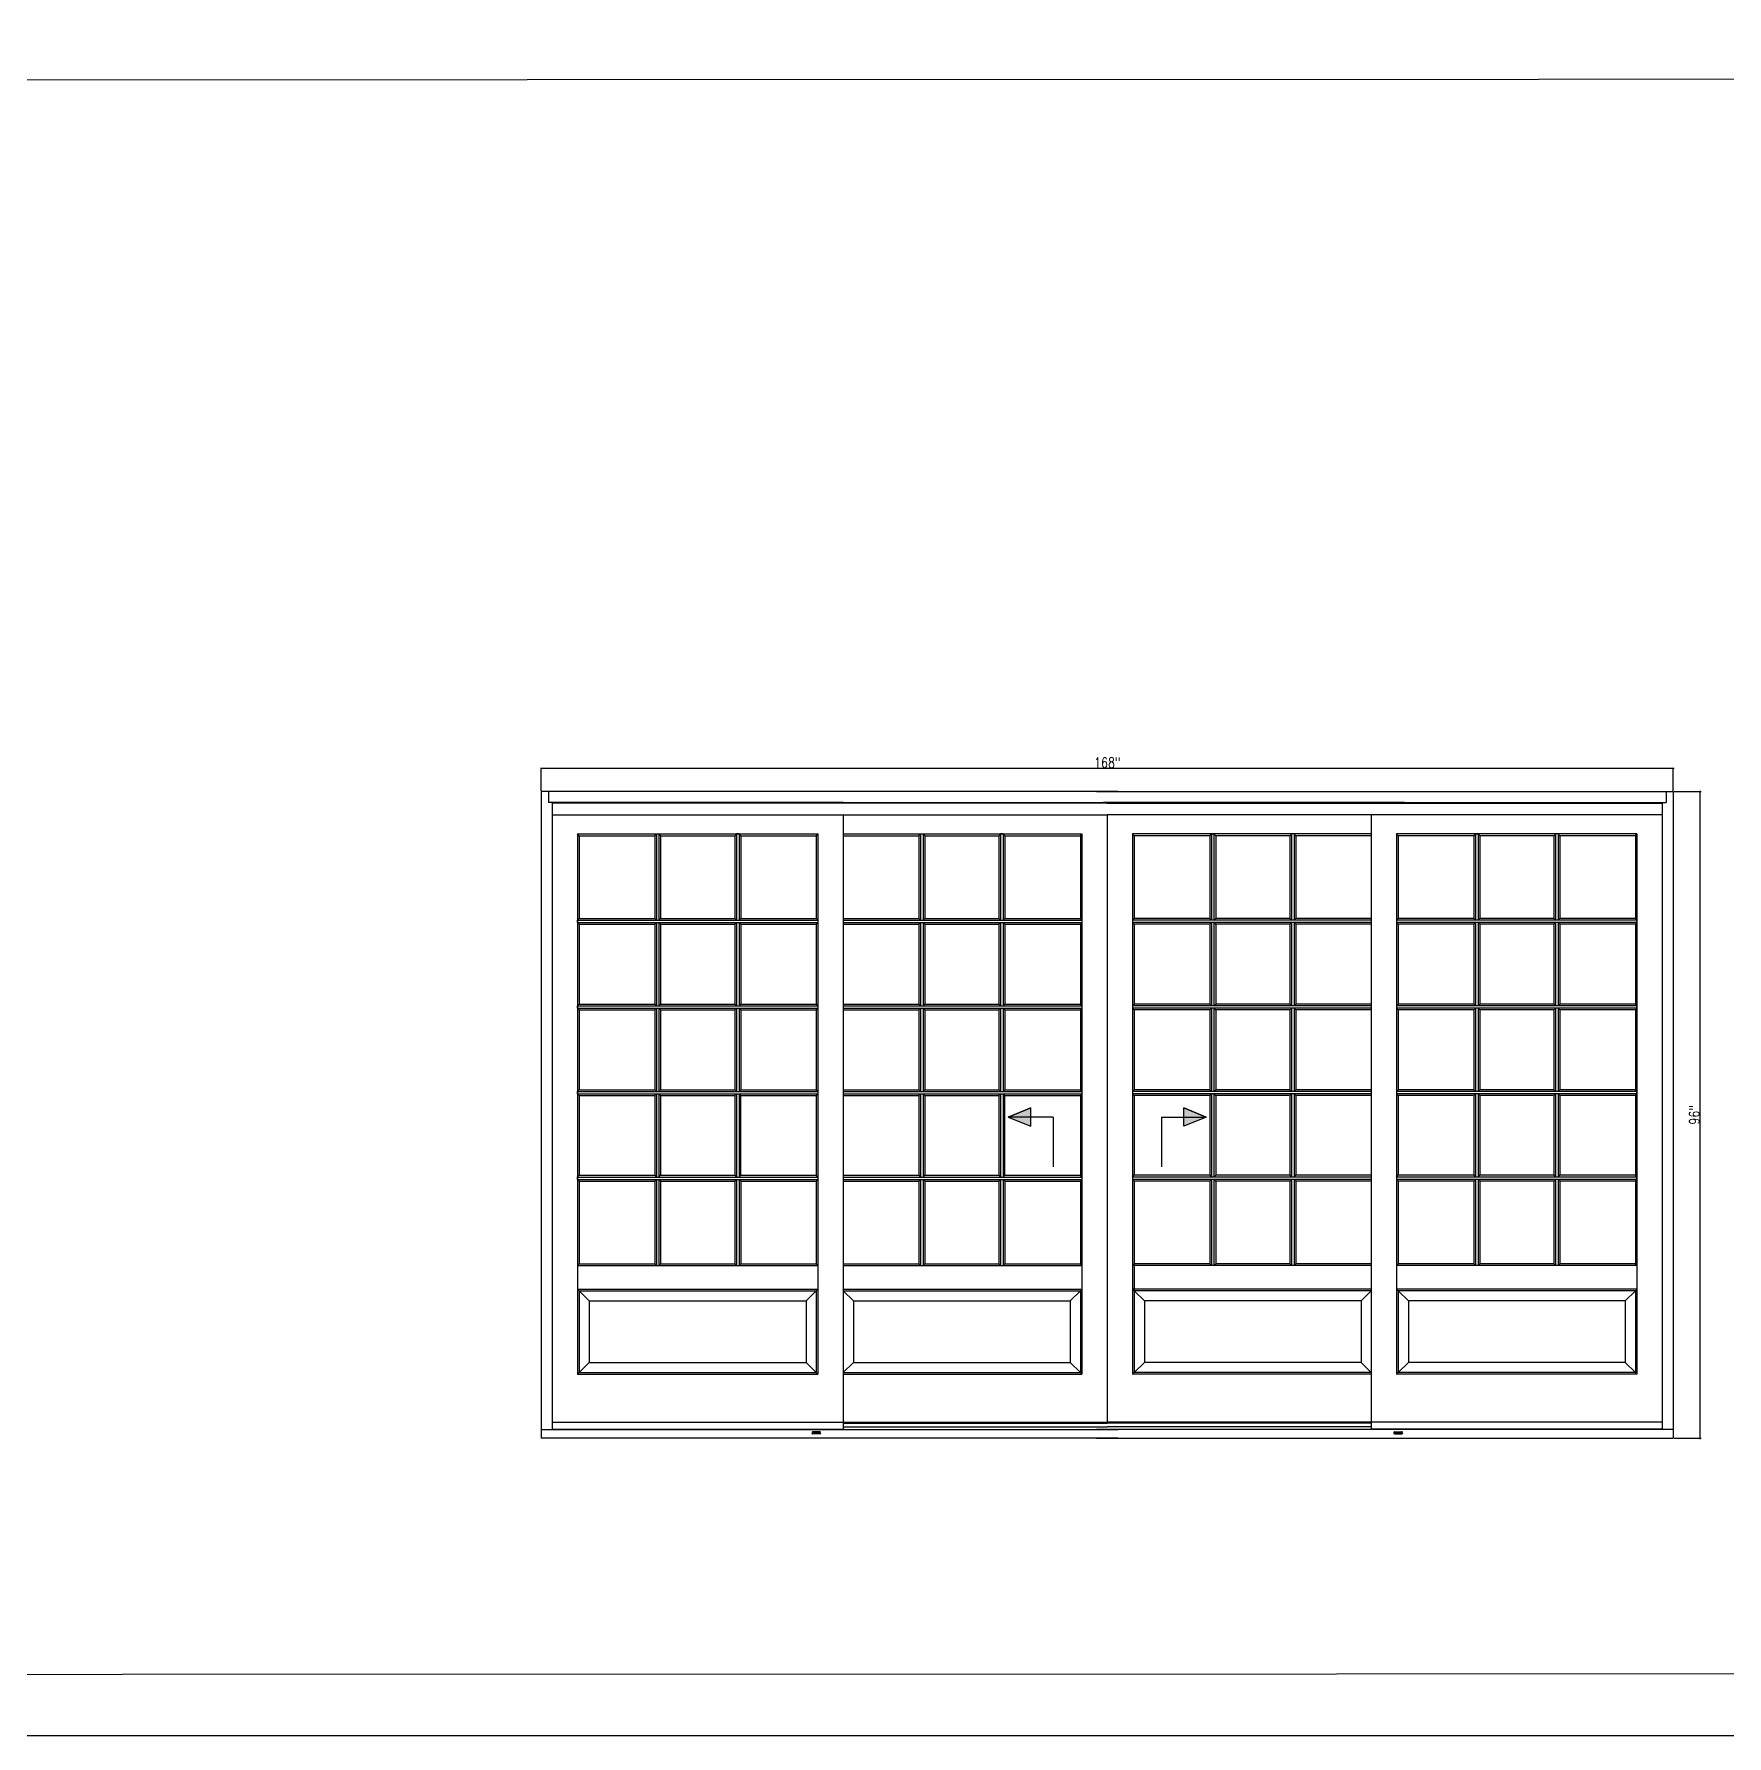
# Model space of a CAD drawing. Header units: inches. Extents: x 1985 to 11287, y 379 to 3234.
# Drawn here: x 8404.1 to 8655.4, y 1214.7 to 1467.3 of the extents above; entities that cross this region are included whole.
import ezdxf

# ---------------------------------------------------------------- set-up
doc = ezdxf.new("R2010")
doc.units = ezdxf.units.IN
doc.header["$MEASUREMENT"] = 0
doc.layers.get('0').update_dxf_attribs({"linetype": 'CONTINUOUS'})
doc.layers.get('Defpoints').update_dxf_attribs({"linetype": 'CONTINUOUS'})
for name, color, linetype in [('COTE1-1 99', 7, 'CONTINUOUS'), ('elevation 99', 7, 'CONTINUOUS'), ('opening side 99', 1, 'CONTINUOUS'), ('separation 99', 3, 'CONTINUOUS')]:
    doc.layers.add(name, color=color, linetype=linetype)
doc.styles.get("Standard").update_dxf_attribs({"font": 'txt.shx', "width": 0.8})
doc.dimstyles.new('Elevation', dxfattribs={"dimscale": 2, "dimtxt": 0.75, "dimasz": 0.0625, "dimexe": 0.0625, "dimexo": 0.0625, "dimgap": 0.0625, "dimtad": 1, "dimdec": 5, "dimzin": 0, "dimdsep": 46, "dimlunit": 5, "dimtxsty": 'Standard', "dimblk1": 'OBLIQUE', "dimblk2": 'OBLIQUE', "dimsah": 1, "dimcen": 2, "dimdle": 0.0625, "dimclrd": 1, "dimclre": 1, "dimadec": 1, "dimazin": 0, "dimtfac": 0.375, "dimtdec": 5, "dimtmove": 0, "dimatfit": 3, "dimldrblk": 'OBLIQUE', "dimfxl": 1, "dimfrac": 2, "dimtolj": 1, "dimtzin": 0, "dimarcsym": 0})

# ---------------------------------------------------------------- blocks, each defined once
blk = doc.blocks.new('_OBLIQUE')
at = {"color": 0, "linetype": 'ByBlock'}
blk.add_line((-0.5, -0.5), (0.5, 0.5), dxfattribs=at)
blk = doc.blocks.new('*D153')
at = {"layer": 'COTE1-1 99', "color": 1, "lineweight": -2, "transparency": 16777216}
for p, q in [((8647.51, 1358.26), (8479.26, 1358.26)), ((8479.39, 1354.98), (8479.39, 1358.39)), ((8647.39, 1354.98), (8647.39, 1358.39))]:
    blk.add_line(p, q, dxfattribs=at)
at = {"layer": 'Defpoints', "color": 0, "transparency": 16777216}
for p in [(8479.39, 1358.26), (8479.39, 1354.86), (8647.39, 1354.86)]:
    blk.add_point(p, dxfattribs=at)
at = {"layer": 'COTE1-1 99', "color": 1, "lineweight": -2, "transparency": 16777216, "xscale": 0.125, "yscale": 0.125, "zscale": 0.125, "rotation": 180}
blk.add_blockref('_OBLIQUE', (8479.39, 1358.26), dxfattribs=at)
at = {"layer": 'COTE1-1 99', "color": 1, "lineweight": -2, "transparency": 16777216, "xscale": 0.125, "yscale": 0.125, "zscale": 0.125}
blk.add_blockref('_OBLIQUE', (8647.39, 1358.26), dxfattribs=at)
at = {"layer": 'COTE1-1 99', "color": 0, "transparency": 16777216, "insert": (8563.39, 1359.14), "char_height": 1.5, "attachment_point": 5}
blk.add_mtext('\\A1;168"', dxfattribs=at)
blk = doc.blocks.new('*D154')
at = {"layer": 'COTE1-1 99', "color": 1, "lineweight": -2, "transparency": 16777216}
for p, q in [((8647.51, 1354.86), (8651.52, 1354.86)), ((8651.39, 1258.73), (8651.39, 1354.98)), ((8647.51, 1258.86), (8651.52, 1258.86))]:
    blk.add_line(p, q, dxfattribs=at)
at = {"layer": 'Defpoints', "color": 0, "transparency": 16777216}
for p in [(8647.39, 1354.86), (8651.39, 1354.86), (8647.39, 1258.86)]:
    blk.add_point(p, dxfattribs=at)
at = {"layer": 'COTE1-1 99', "color": 1, "lineweight": -2, "transparency": 16777216, "xscale": 0.125, "yscale": 0.125, "zscale": 0.125}
for p, rotation in [((8651.39, 1354.86), 90), ((8651.39, 1258.86), 270)]:
    blk.add_blockref('_OBLIQUE', p, dxfattribs=dict(at, rotation=rotation))
at = {"layer": 'COTE1-1 99', "color": 0, "transparency": 16777216, "insert": (8650.52, 1306.86), "char_height": 1.5, "attachment_point": 5, "rotation": 90}
blk.add_mtext('\\A1;96"', dxfattribs=at)

msp = doc.modelspace()

# ---------------------------------------------------------------- hatches: boundary and pattern name
at = {"layer": 'opening side 99'}
h = msp.add_hatch(color=256, dxfattribs=at)
h.paths.add_polyline_path([(8552.021444, 1305.158522), (8552.021444, 1306.534869), (8548.698648, 1306.534869)])
h.paths.add_polyline_path([(8548.698648, 1306.534869), (8552.021444, 1306.534869), (8552.021444, 1307.911216)])
h = msp.add_hatch(color=256, dxfattribs=at)
h.paths.add_polyline_path([(8578.078037, 1306.534869), (8574.755241, 1306.534869), (8574.755241, 1305.158522)])
h.paths.add_polyline_path([(8574.755241, 1307.911216), (8574.755241, 1306.534869), (8578.078037, 1306.534869)])
h = msp.add_hatch(color=256, dxfattribs=at)
h.paths.add_polyline_path([(8574.755243, 1305.158522), (8574.755243, 1306.534869), (8578.078039, 1306.534869)])
h.paths.add_polyline_path([(8578.078039, 1306.534869), (8574.755243, 1306.534869), (8574.755243, 1307.911216)])

# ---------------------------------------------------------------- linework, layer by layer
at = {"layer": 'elevation 99'}
for p, q in [((8565.013342, 1354.855682), (8479.388347, 1354.855693)), ((8479.388347, 1354.855693), (8479.388347, 1258.855693)), ((8480.450847, 1354.855693), (8480.450847, 1353.230693)), ((8561.763342, 1354.855682), (8647.388337, 1354.855693)), ((8646.325837, 1354.855693), (8646.325837, 1353.230693)), ((8647.388337, 1354.855693), (8647.388337, 1258.855693)), ((8524.200847, 1353.230693), (8480.450847, 1353.230693)), ((8481.013347, 1353.230693), (8481.013347, 1260.156938)), ((8563.388342, 1353.105693), (8481.013347, 1353.105693)), ((8519.263362, 1353.230682), (8563.950842, 1353.230682)), ((8607.513322, 1353.230682), (8562.825842, 1353.230682)), ((8563.388342, 1353.105693), (8645.763337, 1353.105693)), ((8602.575837, 1353.230693), (8646.325837, 1353.230693)), ((8645.763337, 1353.230693), (8645.763337, 1260.156938)), ((8481.013347, 1351.384693), (8563.388342, 1351.384693)), ((8524.200847, 1351.384693), (8524.200847, 1260.206934)), ((8645.763337, 1351.384693), (8563.388342, 1351.384693)), ((8563.388342, 1351.384693), (8563.388342, 1261.235693)), ((8602.575837, 1351.384693), (8602.575837, 1260.206934)), ((8484.772281, 1348.561015), (8484.772222, 1268.369582)), ((8484.772281, 1348.561015), (8520.441914, 1348.561015)), ((8485.013352, 1348.293144), (8484.772281, 1348.561015)), ((8485.013352, 1348.293144), (8485.013343, 1336.019146)), ((8485.013352, 1348.293144), (8496.22466, 1348.293141)), ((8496.224659, 1348.293139), (8496.474659, 1348.561015)), ((8496.224659, 1348.293139), (8496.224659, 1336.019146)), ((8496.474659, 1348.561015), (8496.474659, 1335.769146)), ((8496.474659, 1348.561015), (8496.849659, 1348.561015)), ((8496.849659, 1348.561015), (8496.849659, 1335.769146)), ((8496.849659, 1348.561015), (8497.099659, 1348.293139)), ((8497.099657, 1348.29314), (8508.114536, 1348.293137)), ((8497.099659, 1348.293139), (8497.099659, 1336.019146)), ((8508.364536, 1348.561015), (8508.114536, 1348.293139)), ((8508.114536, 1348.293139), (8508.114536, 1336.019146)), ((8508.364536, 1348.561015), (8508.364536, 1335.769146)), ((8508.739536, 1348.561015), (8508.364536, 1348.561015)), ((8508.739536, 1348.561015), (8508.739536, 1335.769146)), ((8508.989536, 1348.293139), (8508.739536, 1348.561015)), ((8508.989536, 1348.293139), (8508.989536, 1336.019146)), ((8508.989536, 1348.293137), (8520.200842, 1348.293134)), ((8520.200842, 1348.293144), (8520.200833, 1336.019146)), ((8520.200842, 1348.293144), (8520.441914, 1348.561015)), ((8520.441914, 1348.561015), (8520.441855, 1268.369582)), ((8524.200847, 1348.293115), (8524.2008, 1284.735624)), ((8524.200847, 1348.561005), (8559.629409, 1348.561005)), ((8524.200847, 1348.560987), (8559.629409, 1348.560987)), ((8524.200847, 1348.293134), (8535.412176, 1348.293134)), ((8524.200847, 1348.293115), (8535.412155, 1348.293112)), ((8535.412154, 1348.29311), (8535.662154, 1348.560987)), ((8535.412154, 1348.29311), (8535.412154, 1336.019117)), ((8535.662154, 1348.560987), (8535.662154, 1335.769117)), ((8535.662154, 1348.560987), (8536.037154, 1348.560987)), ((8536.037154, 1348.560987), (8536.037154, 1335.769117)), ((8536.037154, 1348.560987), (8536.287154, 1348.29311)), ((8536.287131, 1348.293134), (8547.302053, 1348.293134)), ((8536.287152, 1348.293112), (8547.302031, 1348.293108)), ((8536.287154, 1348.29311), (8536.287154, 1336.019117)), ((8547.552031, 1348.560987), (8547.302031, 1348.29311)), ((8547.302031, 1348.29311), (8547.302031, 1336.019117)), ((8547.552031, 1348.560987), (8547.552031, 1335.769117)), ((8547.927031, 1348.560987), (8547.552031, 1348.560987)), ((8547.927031, 1348.560987), (8547.927031, 1335.769117)), ((8548.177031, 1348.29311), (8547.927031, 1348.560987)), ((8548.177009, 1348.293134), (8559.388338, 1348.293134)), ((8548.177031, 1348.29311), (8548.177031, 1336.019117)), ((8548.177031, 1348.293108), (8559.388338, 1348.293105)), ((8559.388338, 1348.293134), (8559.388328, 1336.019117)), ((8559.388338, 1348.293115), (8559.388328, 1336.019117)), ((8559.388338, 1348.293134), (8559.629409, 1348.561005)), ((8559.388338, 1348.293115), (8559.629409, 1348.560987)), ((8559.629409, 1348.561005), (8559.62935, 1268.369571)), ((8559.629409, 1348.560987), (8559.62935, 1268.369553)), ((8567.147276, 1348.561005), (8567.147335, 1268.369571)), ((8602.575837, 1348.561005), (8567.147276, 1348.561005)), ((8567.388347, 1348.293134), (8567.147276, 1348.561005)), ((8567.147278, 1348.561005), (8567.147337, 1268.369571)), ((8602.575839, 1348.561005), (8567.147278, 1348.561005)), ((8567.388349, 1348.293134), (8567.147278, 1348.561005)), ((8567.147278, 1348.560987), (8567.147337, 1268.369553)), ((8602.575839, 1348.560987), (8567.147278, 1348.560987)), ((8567.388349, 1348.293115), (8567.147278, 1348.560987)), ((8567.388347, 1348.293134), (8567.388356, 1336.019115)), ((8578.599678, 1348.293134), (8567.388347, 1348.293134)), ((8567.388349, 1348.293134), (8567.388358, 1336.019117)), ((8578.599678, 1348.293134), (8567.388349, 1348.293134)), ((8567.388349, 1348.293115), (8567.388358, 1336.019117)), ((8578.599656, 1348.293108), (8567.388349, 1348.293105)), ((8578.599656, 1348.29311), (8578.849656, 1348.560987)), ((8578.599656, 1348.29311), (8578.599656, 1336.019117)), ((8578.849656, 1348.560987), (8578.849656, 1335.769117)), ((8578.849656, 1348.560987), (8579.224656, 1348.560987)), ((8579.224656, 1348.560987), (8579.224656, 1335.769117)), ((8579.224656, 1348.560987), (8579.474656, 1348.29311)), ((8590.489555, 1348.293134), (8579.474633, 1348.293134)), ((8590.489555, 1348.293134), (8579.474633, 1348.293134)), ((8590.489535, 1348.293112), (8579.474656, 1348.293108)), ((8579.474656, 1348.29311), (8579.474656, 1336.019117)), ((8590.739533, 1348.560987), (8590.489533, 1348.29311)), ((8590.489533, 1348.29311), (8590.489533, 1336.019117)), ((8590.739533, 1348.560987), (8590.739533, 1335.769117)), ((8591.114533, 1348.560987), (8590.739533, 1348.560987)), ((8591.114533, 1348.560987), (8591.114533, 1335.769117)), ((8591.364533, 1348.29311), (8591.114533, 1348.560987)), ((8602.575837, 1348.293134), (8591.364511, 1348.293134)), ((8602.575839, 1348.293134), (8591.364511, 1348.293134)), ((8602.575839, 1348.293115), (8591.364532, 1348.293112)), ((8591.364533, 1348.29311), (8591.364533, 1336.019117)), ((8602.575837, 1348.293134), (8602.575896, 1268.610643)), ((8602.575839, 1348.293115), (8602.575886, 1284.735624)), ((8606.334771, 1348.561015), (8606.33483, 1268.369582)), ((8642.004404, 1348.561015), (8606.334771, 1348.561015)), ((8606.575842, 1348.293144), (8606.334771, 1348.561015)), ((8606.334771, 1348.561015), (8606.33483, 1268.369582)), ((8642.004404, 1348.561015), (8606.334771, 1348.561015)), ((8606.575842, 1348.293144), (8606.334771, 1348.561015)), ((8606.575842, 1348.293144), (8606.575851, 1336.019146)), ((8606.575842, 1348.293144), (8606.575851, 1336.019146)), ((8617.787149, 1348.293137), (8606.575842, 1348.293134)), ((8617.787149, 1348.293137), (8606.575842, 1348.293134)), ((8617.787149, 1348.293139), (8618.037149, 1348.561015)), ((8617.787149, 1348.293139), (8617.787149, 1336.019117)), ((8618.037149, 1348.561015), (8618.037149, 1335.769117)), ((8618.037149, 1348.561015), (8618.412149, 1348.561015)), ((8618.412149, 1348.561015), (8618.412149, 1335.769117)), ((8618.412149, 1348.561015), (8618.662149, 1348.293139)), ((8629.677028, 1348.29314), (8618.662149, 1348.293137)), ((8629.677028, 1348.29314), (8618.662149, 1348.293137)), ((8618.662149, 1348.293139), (8618.662149, 1336.019117)), ((8629.927026, 1348.561015), (8629.677026, 1348.293139)), ((8629.677026, 1348.293139), (8629.677026, 1336.019117)), ((8629.927026, 1348.561015), (8629.927026, 1335.769117)), ((8630.302026, 1348.561015), (8629.927026, 1348.561015)), ((8630.302026, 1348.561015), (8630.302026, 1335.769117)), ((8630.552026, 1348.293139), (8630.302026, 1348.561015)), ((8641.763332, 1348.293144), (8630.552025, 1348.293141)), ((8641.763332, 1348.293144), (8630.552025, 1348.293141)), ((8630.552026, 1348.293139), (8630.552026, 1336.019117)), ((8641.763332, 1348.293144), (8642.004404, 1348.561015)), ((8641.763332, 1348.293144), (8642.004404, 1348.561015)), ((8641.763332, 1348.293144), (8641.763342, 1336.019146)), ((8641.763332, 1348.293144), (8641.763342, 1336.019146)), ((8642.004404, 1348.561015), (8642.004463, 1268.369582)), ((8642.004404, 1348.561015), (8642.004463, 1268.369582)), ((8484.772271, 1335.769146), (8485.013343, 1336.019146)), ((8484.772271, 1335.769146), (8520.441904, 1335.769146)), ((8484.772271, 1335.394146), (8484.772271, 1335.769146)), ((8484.772271, 1335.394146), (8520.441904, 1335.394146)), ((8485.013343, 1335.144146), (8484.772271, 1335.394146)), ((8485.013343, 1335.144146), (8485.013334, 1323.307648)), ((8485.013343, 1336.019146), (8496.224659, 1336.019146)), ((8485.013343, 1335.144146), (8496.224659, 1335.144146)), ((8496.224659, 1336.019146), (8496.474659, 1335.769146)), ((8496.474659, 1335.394146), (8496.224659, 1335.144146)), ((8496.224659, 1335.144146), (8496.224659, 1323.307648)), ((8496.474659, 1335.394146), (8496.474659, 1323.057648)), ((8496.849659, 1335.769146), (8497.099659, 1336.019146)), ((8496.849659, 1335.394146), (8497.099659, 1335.144146)), ((8496.849659, 1335.394146), (8496.849659, 1323.057648)), ((8497.099659, 1336.019146), (8508.114536, 1336.019146)), ((8497.099659, 1335.144146), (8497.099659, 1323.307648)), ((8497.099659, 1335.144146), (8508.114536, 1335.144146)), ((8508.114536, 1336.019146), (8508.364536, 1335.769146)), ((8508.364536, 1335.394146), (8508.114536, 1335.144146)), ((8508.114536, 1335.144146), (8508.114536, 1323.307648)), ((8508.364536, 1335.394146), (8508.364536, 1323.057648)), ((8508.739536, 1335.769146), (8508.989536, 1336.019146)), ((8508.739536, 1335.394146), (8508.989536, 1335.144146)), ((8508.739536, 1335.394146), (8508.739536, 1323.057648)), ((8508.989536, 1336.019146), (8520.200833, 1336.019146)), ((8508.989536, 1335.144146), (8508.989536, 1323.307648)), ((8508.989536, 1335.144146), (8520.200833, 1335.144146)), ((8520.200833, 1335.144146), (8520.200824, 1323.307648)), ((8520.441904, 1335.769146), (8520.200833, 1336.019146)), ((8520.441904, 1335.394146), (8520.200833, 1335.144146)), ((8524.200838, 1335.769117), (8559.6294, 1335.769117)), ((8524.200838, 1335.394117), (8559.629399, 1335.394117)), ((8524.227643, 1336.019117), (8535.412154, 1336.019117)), ((8524.227643, 1335.144117), (8535.412154, 1335.144117)), ((8535.412154, 1336.019117), (8535.662154, 1335.769117)), ((8535.662154, 1335.394117), (8535.412154, 1335.144117)), ((8535.412154, 1335.144117), (8535.412154, 1323.307619)), ((8535.662154, 1335.394117), (8535.662154, 1323.057619)), ((8536.037154, 1335.769117), (8536.287154, 1336.019117)), ((8536.037154, 1335.394117), (8536.287154, 1335.144117)), ((8536.037154, 1335.394117), (8536.037154, 1323.057619)), ((8536.287154, 1336.019117), (8547.302031, 1336.019117)), ((8536.287154, 1335.144117), (8536.287154, 1323.307619)), ((8536.287154, 1335.144117), (8547.302031, 1335.144117)), ((8547.302031, 1336.019117), (8547.552031, 1335.769117)), ((8547.552031, 1335.394117), (8547.302031, 1335.144117)), ((8547.302031, 1335.144117), (8547.302031, 1323.307619)), ((8547.552031, 1335.394117), (8547.552031, 1323.057619)), ((8547.927031, 1335.769117), (8548.177031, 1336.019117)), ((8547.927031, 1335.394117), (8548.177031, 1335.144117)), ((8547.927031, 1335.394117), (8547.927031, 1323.057619)), ((8548.177031, 1336.019117), (8559.388328, 1336.019117)), ((8548.177031, 1335.144117), (8548.177031, 1323.307619)), ((8548.177031, 1335.144117), (8559.388328, 1335.144117)), ((8559.388328, 1335.144117), (8559.388319, 1323.307619)), ((8559.388328, 1335.144117), (8559.388319, 1323.307619)), ((8559.6294, 1335.769117), (8559.388328, 1336.019117)), ((8559.629399, 1335.394117), (8559.388328, 1335.144117)), ((8567.147287, 1335.769117), (8567.388358, 1336.019117)), ((8602.575849, 1335.769117), (8567.147287, 1335.769117)), ((8602.575849, 1335.394117), (8567.147288, 1335.394117)), ((8567.147288, 1335.394117), (8567.388359, 1335.144117)), ((8567.388357, 1335.144119), (8567.388366, 1323.307617)), ((8578.599656, 1336.019117), (8567.388358, 1336.019117)), ((8567.388359, 1335.144117), (8567.388368, 1323.307619)), ((8567.388359, 1335.144117), (8567.388368, 1323.307619)), ((8578.599656, 1335.144117), (8567.388359, 1335.144117)), ((8578.599656, 1336.019117), (8578.849656, 1335.769117)), ((8578.849656, 1335.394117), (8578.599656, 1335.144117)), ((8578.599656, 1335.144117), (8578.599656, 1323.307619)), ((8578.849656, 1335.394117), (8578.849656, 1323.057619)), ((8579.224656, 1335.769117), (8579.474656, 1336.019117)), ((8579.224656, 1335.394117), (8579.474656, 1335.144117)), ((8579.224656, 1335.394117), (8579.224656, 1323.057619)), ((8590.489533, 1336.019117), (8579.474656, 1336.019117)), ((8579.474656, 1335.144117), (8579.474656, 1323.307619)), ((8590.489533, 1335.144117), (8579.474656, 1335.144117)), ((8590.489533, 1336.019117), (8590.739533, 1335.769117)), ((8590.739533, 1335.394117), (8590.489533, 1335.144117)), ((8590.489533, 1335.144117), (8590.489533, 1323.307619)), ((8590.739533, 1335.394117), (8590.739533, 1323.057619)), ((8591.114533, 1335.769117), (8591.364533, 1336.019117)), ((8591.114533, 1335.394117), (8591.364533, 1335.144117)), ((8591.114533, 1335.394117), (8591.114533, 1323.057619)), ((8602.549044, 1336.019117), (8591.364533, 1336.019117)), ((8602.549044, 1335.144117), (8591.364533, 1335.144117)), ((8591.364533, 1335.144117), (8591.364533, 1323.307619)), ((8606.33478, 1335.769146), (8606.575851, 1336.019146)), ((8642.004413, 1335.769146), (8606.33478, 1335.769146)), ((8642.004413, 1335.394146), (8606.334781, 1335.394146)), ((8606.334781, 1335.394146), (8606.575852, 1335.144146)), ((8617.787149, 1336.019146), (8606.575851, 1336.019146)), ((8606.575852, 1335.144146), (8606.575861, 1323.307648)), ((8606.575852, 1335.144146), (8606.575861, 1323.307648)), ((8617.787177, 1335.144146), (8606.575852, 1335.144146)), ((8617.787149, 1336.019117), (8618.037149, 1335.769117)), ((8618.037149, 1335.394117), (8617.787149, 1335.144117)), ((8617.787149, 1335.144117), (8617.787149, 1323.307619)), ((8618.037149, 1335.394146), (8618.037149, 1323.057619)), ((8618.412149, 1335.769117), (8618.662149, 1336.019117)), ((8618.412149, 1335.394146), (8618.412149, 1323.057619)), ((8618.412149, 1335.394117), (8618.662149, 1335.144117)), ((8629.677055, 1335.144146), (8618.66212, 1335.144146)), ((8629.677026, 1336.019146), (8618.662149, 1336.019146)), ((8618.662149, 1335.144146), (8618.662149, 1323.307619)), ((8629.677026, 1336.019117), (8629.927026, 1335.769117)), ((8629.927026, 1335.394117), (8629.677026, 1335.144117)), ((8629.677026, 1335.144117), (8629.677026, 1323.307619)), ((8629.927026, 1335.394146), (8629.927026, 1323.057619)), ((8630.302026, 1335.769117), (8630.552026, 1336.019117)), ((8630.302026, 1335.394146), (8630.302026, 1323.057619)), ((8630.302026, 1335.394117), (8630.552026, 1335.144117)), ((8641.763342, 1335.144146), (8630.551997, 1335.144146)), ((8641.763342, 1336.019146), (8630.552026, 1336.019146)), ((8630.552026, 1335.144146), (8630.552026, 1323.307619)), ((8642.004413, 1335.769146), (8641.763342, 1336.019146)), ((8641.763342, 1335.144146), (8642.004413, 1335.394146)), ((8641.763342, 1335.144146), (8641.763351, 1323.307648)), ((8641.763342, 1335.144146), (8641.763351, 1323.307648)), ((8642.004413, 1335.394146), (8642.004413, 1335.769146)), ((8484.772262, 1323.057648), (8485.013333, 1323.307648)), ((8484.772262, 1323.057648), (8520.441895, 1323.057648)), ((8484.772262, 1322.682648), (8484.772262, 1323.057648)), ((8484.772262, 1322.682648), (8520.441895, 1322.682648)), ((8485.013333, 1322.432648), (8484.772262, 1322.682648)), ((8485.013333, 1322.432648), (8485.013324, 1310.59613)), ((8485.013333, 1323.307648), (8496.224659, 1323.307648)), ((8485.013333, 1322.432648), (8496.224659, 1322.432648)), ((8496.224659, 1323.307648), (8496.474659, 1323.057648)), ((8496.474659, 1322.682648), (8496.224659, 1322.432648)), ((8496.224659, 1322.432648), (8496.224659, 1310.596149)), ((8496.474659, 1322.682648), (8496.474659, 1310.346149)), ((8496.849659, 1323.057648), (8497.099659, 1323.307648)), ((8496.849659, 1322.682648), (8497.099659, 1322.432648)), ((8496.849659, 1322.682648), (8496.849659, 1310.346149)), ((8497.099659, 1323.307648), (8508.114536, 1323.307648)), ((8497.099659, 1322.432648), (8497.099659, 1310.596178)), ((8497.099659, 1322.432648), (8508.114536, 1322.432648)), ((8508.114536, 1323.307648), (8508.364536, 1323.057648)), ((8508.364536, 1322.682648), (8508.114536, 1322.432648)), ((8508.114536, 1322.432648), (8508.114536, 1310.596149)), ((8508.364536, 1322.682648), (8508.364536, 1310.346149)), ((8508.739536, 1323.057648), (8508.989536, 1323.307648)), ((8508.739536, 1322.682648), (8508.989536, 1322.432648)), ((8508.739536, 1322.682648), (8508.739536, 1310.346149)), ((8508.989536, 1323.307648), (8520.200824, 1323.307648)), ((8508.989536, 1322.432648), (8508.989536, 1310.596178)), ((8508.989536, 1322.432648), (8520.200823, 1322.432648)), ((8520.200823, 1322.432648), (8520.200815, 1310.596149)), ((8520.441895, 1322.682648), (8520.200823, 1322.432648)), ((8520.441895, 1323.057648), (8520.200824, 1323.307648)), ((8524.200828, 1322.682619), (8559.62939, 1322.682619)), ((8524.200829, 1323.057619), (8559.62939, 1323.057619)), ((8524.227634, 1323.307619), (8535.412154, 1323.307619)), ((8524.227634, 1322.432619), (8535.412154, 1322.432619)), ((8535.412154, 1323.307619), (8535.662154, 1323.057619)), ((8535.662154, 1322.682619), (8535.412154, 1322.432619)), ((8535.412154, 1322.432619), (8535.412154, 1310.596121)), ((8535.662154, 1322.682619), (8535.662154, 1310.346121)), ((8536.037154, 1323.057619), (8536.287154, 1323.307619)), ((8536.037154, 1322.682619), (8536.287154, 1322.432619)), ((8536.037154, 1322.682619), (8536.037154, 1310.346121)), ((8536.287154, 1323.307619), (8547.302031, 1323.307619)), ((8536.287154, 1322.432619), (8536.287154, 1310.596149)), ((8536.287154, 1322.432619), (8547.302031, 1322.432619)), ((8547.302031, 1323.307619), (8547.552031, 1323.057619)), ((8547.552031, 1322.682619), (8547.302031, 1322.432619)), ((8547.302031, 1322.432619), (8547.302031, 1310.596121)), ((8547.552031, 1322.682619), (8547.552031, 1310.346121)), ((8547.927031, 1323.057619), (8548.177031, 1323.307619)), ((8547.927031, 1322.682619), (8548.177031, 1322.432619)), ((8547.927031, 1322.682619), (8547.927031, 1310.346121)), ((8548.177031, 1323.307619), (8559.388319, 1323.307619)), ((8548.177031, 1322.432619), (8548.177031, 1310.596149)), ((8548.177031, 1322.432619), (8559.388318, 1322.432619)), ((8559.388318, 1322.432619), (8559.38831, 1310.596121)), ((8559.388318, 1322.432619), (8559.38831, 1310.596121)), ((8559.62939, 1322.682619), (8559.388318, 1322.432619)), ((8559.62939, 1323.057619), (8559.388319, 1323.307619)), ((8567.147297, 1323.057619), (8567.388368, 1323.307619)), ((8602.575858, 1323.057619), (8567.147297, 1323.057619)), ((8602.575858, 1322.682619), (8567.147297, 1322.682619)), ((8567.147297, 1322.682619), (8567.388368, 1322.432619)), ((8567.388366, 1322.432621), (8567.388375, 1310.596121)), ((8578.599656, 1323.307619), (8567.388368, 1323.307619)), ((8567.388368, 1322.432619), (8567.388377, 1310.596121)), ((8567.388368, 1322.432619), (8567.388377, 1310.596121)), ((8578.599656, 1322.432619), (8567.388368, 1322.432619)), ((8578.599656, 1323.307619), (8578.849656, 1323.057619)), ((8578.849656, 1322.682619), (8578.599656, 1322.432619)), ((8578.599656, 1322.432619), (8578.599656, 1310.596149)), ((8578.849656, 1322.682619), (8578.849656, 1310.346121)), ((8579.224656, 1323.057619), (8579.474656, 1323.307619)), ((8579.224656, 1322.682619), (8579.474656, 1322.432619)), ((8579.224656, 1322.682619), (8579.224656, 1310.346121)), ((8590.489533, 1323.307619), (8579.474656, 1323.307619)), ((8579.474656, 1322.432619), (8579.474656, 1310.596121)), ((8590.489533, 1322.432619), (8579.474656, 1322.432619)), ((8590.489533, 1323.307619), (8590.739533, 1323.057619)), ((8590.739533, 1322.682619), (8590.489533, 1322.432619)), ((8590.489533, 1322.432619), (8590.489533, 1310.596149)), ((8590.739533, 1322.682619), (8590.739533, 1310.346121)), ((8591.114533, 1323.057619), (8591.364533, 1323.307619)), ((8591.114533, 1322.682619), (8591.364533, 1322.432619)), ((8591.114533, 1322.682619), (8591.114533, 1310.346121)), ((8602.549053, 1323.307619), (8591.364533, 1323.307619)), ((8602.549053, 1322.432619), (8591.364533, 1322.432619)), ((8591.364533, 1322.432619), (8591.364533, 1310.596121)), ((8606.33479, 1323.057648), (8606.575861, 1323.307648)), ((8642.004423, 1323.057648), (8606.33479, 1323.057648)), ((8642.004423, 1322.682648), (8606.33479, 1322.682648)), ((8606.33479, 1322.682648), (8606.575862, 1322.432648)), ((8617.787149, 1323.307648), (8606.575861, 1323.307648)), ((8606.575861, 1322.432648), (8606.57587, 1310.596149)), ((8606.575862, 1322.432648), (8606.57587, 1310.596149)), ((8617.787177, 1322.432648), (8606.575862, 1322.432648)), ((8617.787149, 1323.307619), (8618.037149, 1323.057619)), ((8618.037149, 1322.682619), (8617.787149, 1322.432619)), ((8617.787149, 1322.432619), (8617.787149, 1310.596149)), ((8618.037149, 1322.682648), (8618.037149, 1310.346149)), ((8618.412149, 1323.057619), (8618.662149, 1323.307619)), ((8618.412149, 1322.682648), (8618.412149, 1310.346149)), ((8618.412149, 1322.682619), (8618.662149, 1322.432619)), ((8629.677055, 1322.432648), (8618.66212, 1322.432648)), ((8629.677026, 1323.307648), (8618.662149, 1323.307648)), ((8618.662149, 1322.432648), (8618.662149, 1310.596149)), ((8629.677026, 1323.307619), (8629.927026, 1323.057619)), ((8629.927026, 1322.682619), (8629.677026, 1322.432619)), ((8629.677026, 1322.432619), (8629.677026, 1310.596149)), ((8629.927026, 1322.682648), (8629.927026, 1310.346149)), ((8630.302026, 1323.057619), (8630.552026, 1323.307619)), ((8630.302026, 1322.682648), (8630.302026, 1310.346149)), ((8630.302026, 1322.682619), (8630.552026, 1322.432619)), ((8641.763352, 1322.432648), (8630.551997, 1322.432648)), ((8641.763351, 1323.307648), (8630.552026, 1323.307648)), ((8630.552026, 1322.432648), (8630.552026, 1310.596149)), ((8642.004423, 1323.057648), (8641.763351, 1323.307648)), ((8641.763352, 1322.432648), (8642.004423, 1322.682648)), ((8641.763352, 1322.432648), (8641.76336, 1310.59613)), ((8641.763352, 1322.432648), (8641.76336, 1310.59613)), ((8642.004423, 1322.682648), (8642.004423, 1323.057648)), ((8484.772271, 1310.346149), (8485.013343, 1310.596149)), ((8484.772271, 1310.346149), (8520.441904, 1310.346149)), ((8484.772271, 1309.971149), (8484.772271, 1310.346149)), ((8484.772271, 1309.971149), (8520.441904, 1309.971149)), ((8485.013343, 1309.721149), (8484.772271, 1309.971149)), ((8485.013324, 1309.721169), (8485.013315, 1297.884651)), ((8485.013343, 1310.596149), (8496.224687, 1310.596149)), ((8485.013343, 1309.721149), (8496.224659, 1309.721149)), ((8496.224659, 1310.596178), (8496.474659, 1310.346178)), ((8496.474659, 1309.971178), (8496.224659, 1309.721178)), ((8496.224659, 1309.721178), (8496.224659, 1297.884622)), ((8496.474659, 1309.971178), (8496.474659, 1297.634651)), ((8496.849659, 1310.346178), (8497.099659, 1310.596178)), ((8496.849659, 1309.971178), (8497.099659, 1309.721178)), ((8496.849659, 1309.971178), (8496.849659, 1297.634651)), ((8497.09963, 1310.596149), (8508.114565, 1310.596149)), ((8497.099659, 1309.721178), (8497.099659, 1297.884651)), ((8497.099659, 1309.721149), (8508.114536, 1309.721149)), ((8508.114536, 1310.596178), (8508.364536, 1310.346178)), ((8508.364536, 1309.971178), (8508.114536, 1309.721178)), ((8508.114536, 1309.721178), (8508.114536, 1297.884622)), ((8508.364536, 1309.971178), (8508.364536, 1297.634651)), ((8508.739536, 1310.346178), (8508.989536, 1310.596178)), ((8508.739536, 1309.971178), (8508.989536, 1309.721178)), ((8508.739536, 1309.971178), (8508.739536, 1297.634651)), ((8508.989507, 1310.596149), (8520.200833, 1310.596149)), ((8508.989507, 1297.884651), (8508.989565, 1309.721149)), ((8508.989536, 1309.721149), (8520.200833, 1309.721149)), ((8520.200814, 1309.721149), (8520.200805, 1297.884651)), ((8520.441904, 1310.346149), (8520.200833, 1310.596149)), ((8520.441904, 1309.971149), (8520.200833, 1309.721149)), ((8524.200819, 1310.346121), (8559.6294, 1310.346121)), ((8524.200819, 1309.971121), (8559.629399, 1309.971121)), ((8524.227643, 1310.596121), (8535.412182, 1310.596121)), ((8524.227643, 1309.721121), (8535.412154, 1309.721121)), ((8535.412154, 1310.596149), (8535.662154, 1310.346149)), ((8535.662154, 1309.971149), (8535.412154, 1309.721149)), ((8535.412154, 1309.721149), (8535.412154, 1297.884594)), ((8535.662154, 1309.971149), (8535.662154, 1297.634622)), ((8536.037154, 1310.346149), (8536.287154, 1310.596149)), ((8536.037154, 1309.971149), (8536.287154, 1309.721149)), ((8536.037154, 1309.971149), (8536.037154, 1297.634622)), ((8536.287125, 1310.596121), (8547.30206, 1310.596121)), ((8536.287154, 1309.721149), (8536.287154, 1297.884622)), ((8536.287154, 1309.721121), (8547.302031, 1309.721121)), ((8547.302031, 1310.596149), (8547.552031, 1310.346149)), ((8547.552031, 1309.971149), (8547.302031, 1309.721149)), ((8547.302031, 1309.721149), (8547.302031, 1297.884594)), ((8547.552031, 1309.971149), (8547.552031, 1297.634622)), ((8547.927031, 1310.346149), (8548.177031, 1310.596149)), ((8547.927031, 1309.971149), (8548.177031, 1309.721149)), ((8547.927031, 1309.971149), (8547.927031, 1297.634622)), ((8548.177002, 1310.596121), (8559.388328, 1310.596121)), ((8548.177002, 1297.884622), (8548.17706, 1309.721121)), ((8548.17706, 1309.721121), (8559.388328, 1309.721121)), ((8559.388309, 1309.721121), (8559.3883, 1297.884622)), ((8559.388309, 1309.721121), (8559.3883, 1297.884622)), ((8559.6294, 1310.346121), (8559.388328, 1310.596121)), ((8559.629399, 1309.971121), (8559.388328, 1309.721121)), ((8567.147287, 1310.346121), (8567.388358, 1310.596121)), ((8602.575868, 1310.346121), (8567.147287, 1310.346121)), ((8602.575868, 1309.971121), (8567.147288, 1309.971121)), ((8567.147288, 1309.971121), (8567.388359, 1309.721121)), ((8578.599684, 1310.596121), (8567.388358, 1310.596121)), ((8578.599656, 1309.721121), (8567.388359, 1309.721121)), ((8567.388376, 1309.721121), (8567.388385, 1297.88462)), ((8567.388378, 1309.721121), (8567.388387, 1297.884622)), ((8567.388378, 1309.721121), (8567.388387, 1297.884622)), ((8578.599656, 1310.596149), (8578.849656, 1310.346149)), ((8578.849656, 1309.971149), (8578.599656, 1309.721149)), ((8578.599656, 1309.721149), (8578.599656, 1297.884594)), ((8578.849656, 1309.971149), (8578.849656, 1297.634622)), ((8579.224656, 1310.346149), (8579.474656, 1310.596149)), ((8579.224656, 1309.971149), (8579.474656, 1309.721149)), ((8579.224656, 1309.971149), (8579.224656, 1297.634622)), ((8590.489562, 1310.596121), (8579.474627, 1310.596121)), ((8579.474656, 1309.721149), (8579.474656, 1297.884622)), ((8590.489533, 1309.721121), (8579.474656, 1309.721121)), ((8590.489533, 1310.596149), (8590.739533, 1310.346149)), ((8590.739533, 1309.971149), (8590.489533, 1309.721149)), ((8590.489533, 1309.721149), (8590.489533, 1297.884594)), ((8590.739533, 1309.971149), (8590.739533, 1297.634622)), ((8591.114533, 1310.346149), (8591.364533, 1310.596149)), ((8591.114533, 1309.971149), (8591.364533, 1309.721149)), ((8591.114533, 1309.971149), (8591.114533, 1297.634622)), ((8602.549044, 1310.596121), (8591.364504, 1310.596121)), ((8591.364533, 1309.721149), (8591.364533, 1297.884622)), ((8602.549044, 1309.721121), (8591.364533, 1309.721121)), ((8606.33478, 1310.346149), (8606.575851, 1310.596149)), ((8642.004413, 1310.346149), (8606.33478, 1310.346149)), ((8642.004413, 1309.971149), (8606.334781, 1309.971149)), ((8606.334781, 1309.971149), (8606.575852, 1309.721149)), ((8617.787149, 1310.596149), (8606.575851, 1310.596149)), ((8617.787149, 1309.721149), (8606.575852, 1309.721149)), ((8606.575871, 1309.721149), (8606.57588, 1297.884651)), ((8606.575871, 1309.721149), (8606.57588, 1297.884651)), ((8617.787149, 1310.596149), (8618.037149, 1310.346149)), ((8618.037149, 1309.971149), (8617.787149, 1309.721149)), ((8617.787149, 1309.721149), (8617.787149, 1297.884594)), ((8618.037149, 1309.971149), (8618.037149, 1297.634651)), ((8618.412149, 1310.346149), (8618.662149, 1310.596149)), ((8618.412149, 1309.971149), (8618.662149, 1309.721149)), ((8618.412149, 1309.971149), (8618.412149, 1297.634651)), ((8629.677026, 1310.596149), (8618.662149, 1310.596149)), ((8618.662149, 1309.721149), (8618.662149, 1297.884651)), ((8629.677026, 1309.721149), (8618.662149, 1309.721149)), ((8629.677026, 1310.596149), (8629.927026, 1310.346149)), ((8629.927026, 1309.971149), (8629.677026, 1309.721149)), ((8629.677026, 1309.721149), (8629.677026, 1297.884594)), ((8629.927026, 1309.971149), (8629.927026, 1297.634651)), ((8630.302026, 1310.346149), (8630.552026, 1310.596149)), ((8630.302026, 1309.971149), (8630.552026, 1309.721149)), ((8630.302026, 1309.971149), (8630.302026, 1297.634651)), ((8641.763342, 1310.596149), (8630.552026, 1310.596149)), ((8641.763342, 1309.721149), (8630.552026, 1309.721149)), ((8630.552026, 1309.721149), (8630.552026, 1297.884651)), ((8642.004413, 1310.346149), (8641.763342, 1310.596149)), ((8641.763342, 1309.721149), (8642.004413, 1309.971149)), ((8641.763361, 1309.721169), (8641.76337, 1297.884651)), ((8641.763361, 1309.721169), (8641.76337, 1297.884651)), ((8642.004413, 1309.971149), (8642.004413, 1310.346149)), ((8484.772243, 1297.634651), (8485.013315, 1297.884651)), ((8484.772243, 1297.634651), (8520.441876, 1297.634651)), ((8484.772243, 1297.259651), (8484.772243, 1297.634651)), ((8484.772243, 1297.259651), (8520.441876, 1297.259651)), ((8485.013314, 1297.009651), (8484.772243, 1297.259651)), ((8485.013314, 1297.009651), (8485.013305, 1284.735653)), ((8485.013314, 1297.009651), (8496.224659, 1297.009651)), ((8485.013315, 1297.884651), (8496.224659, 1297.884651)), ((8496.22463, 1297.884651), (8496.47463, 1297.634651)), ((8496.47463, 1297.259651), (8496.22463, 1297.009651)), ((8496.224659, 1297.00968), (8496.224659, 1284.735648)), ((8496.474659, 1297.259651), (8496.474659, 1284.494582)), ((8496.84963, 1297.634651), (8497.09963, 1297.884651)), ((8496.84963, 1297.259651), (8497.09963, 1297.009651)), ((8496.849659, 1297.259651), (8496.849659, 1284.494582)), ((8497.09963, 1297.009651), (8508.114536, 1297.009651)), ((8497.09963, 1297.009651), (8497.09966, 1284.73565)), ((8497.099659, 1297.884651), (8508.114536, 1297.884651)), ((8508.114507, 1297.884651), (8508.364507, 1297.634651)), ((8508.364507, 1297.259651), (8508.114507, 1297.009651)), ((8508.114536, 1297.00968), (8508.114536, 1284.735648)), ((8508.364536, 1297.259651), (8508.364536, 1284.494582)), ((8508.739507, 1297.634651), (8508.989507, 1297.884651)), ((8508.739507, 1297.259651), (8508.989507, 1297.009651)), ((8508.739536, 1297.259651), (8508.739536, 1284.494582)), ((8508.989507, 1297.884651), (8520.200805, 1297.884651)), ((8508.989507, 1297.009651), (8520.200805, 1297.009651)), ((8508.989507, 1297.009651), (8508.989536, 1284.735648)), ((8520.200805, 1297.009651), (8520.200795, 1284.735643)), ((8520.441876, 1297.634651), (8520.200805, 1297.884651)), ((8520.441876, 1297.259651), (8520.200805, 1297.009651)), ((8524.200847, 1297.634622), (8559.629371, 1297.634622)), ((8524.200847, 1297.259622), (8559.629371, 1297.259622)), ((8524.227615, 1297.884622), (8535.412154, 1297.884622)), ((8524.227615, 1297.009622), (8535.412154, 1297.009622)), ((8535.412125, 1297.884622), (8535.662125, 1297.634622)), ((8535.662125, 1297.259622), (8535.412125, 1297.009622)), ((8535.412154, 1297.009651), (8535.412154, 1284.735619)), ((8535.662154, 1297.259622), (8535.662154, 1284.494553)), ((8536.037125, 1297.634622), (8536.287125, 1297.884622)), ((8536.037125, 1297.259622), (8536.287125, 1297.009622)), ((8536.037154, 1297.259622), (8536.037154, 1284.494553)), ((8536.287125, 1297.884622), (8547.302031, 1297.884622)), ((8536.287125, 1297.009622), (8547.302031, 1297.009622)), ((8536.287154, 1297.009622), (8536.287154, 1284.735619)), ((8547.302002, 1297.884622), (8547.552002, 1297.634622)), ((8547.552002, 1297.259622), (8547.302002, 1297.009622)), ((8547.302031, 1297.009651), (8547.302031, 1284.735619)), ((8547.552031, 1297.259622), (8547.552031, 1284.494553)), ((8547.927002, 1297.634622), (8548.177002, 1297.884622)), ((8547.927002, 1297.259622), (8548.177002, 1297.009622)), ((8547.927031, 1297.259622), (8547.927031, 1284.494553)), ((8548.177002, 1297.009622), (8548.176999, 1284.735617)), ((8548.177002, 1297.884622), (8559.3883, 1297.884622)), ((8548.177002, 1297.009622), (8559.3883, 1297.009622)), ((8559.3883, 1297.009622), (8559.38829, 1284.735614)), ((8559.3883, 1297.009622), (8559.38829, 1284.735616)), ((8559.629371, 1297.634622), (8559.3883, 1297.884622)), ((8559.629371, 1297.259622), (8559.3883, 1297.009622)), ((8567.147316, 1297.634622), (8567.388387, 1297.884622)), ((8602.575839, 1297.634622), (8567.147316, 1297.634622)), ((8602.575839, 1297.259622), (8567.147316, 1297.259622)), ((8567.147316, 1297.259622), (8567.388387, 1297.009622)), ((8567.388385, 1297.009625), (8567.388406, 1268.610643)), ((8578.599656, 1297.884622), (8567.388387, 1297.884622)), ((8567.388387, 1297.009622), (8567.388396, 1284.735614)), ((8567.388387, 1297.009622), (8567.388396, 1284.735616)), ((8578.599656, 1297.009622), (8567.388387, 1297.009622)), ((8578.599627, 1297.884622), (8578.849627, 1297.634622)), ((8578.849627, 1297.259622), (8578.599627, 1297.009622)), ((8578.599656, 1297.009651), (8578.599656, 1284.735619)), ((8578.849656, 1297.259622), (8578.849656, 1284.494553)), ((8579.224627, 1297.634622), (8579.474627, 1297.884622)), ((8579.224627, 1297.259622), (8579.474627, 1297.009622)), ((8579.224656, 1297.259622), (8579.224656, 1284.494553)), ((8590.489533, 1297.884622), (8579.474627, 1297.884622)), ((8590.489533, 1297.009622), (8579.474627, 1297.009622)), ((8579.474656, 1297.009622), (8579.474656, 1284.735619)), ((8590.489504, 1297.884622), (8590.739504, 1297.634622)), ((8590.739504, 1297.259622), (8590.489504, 1297.009622)), ((8590.489533, 1297.009651), (8590.489533, 1284.735619)), ((8590.739533, 1297.259622), (8590.739533, 1284.494553)), ((8591.114504, 1297.634622), (8591.364504, 1297.884622)), ((8591.114504, 1297.259622), (8591.364504, 1297.009622)), ((8591.114533, 1297.259622), (8591.114533, 1284.494553)), ((8602.549072, 1297.884622), (8591.364504, 1297.884622)), ((8602.549072, 1297.009622), (8591.364504, 1297.009622)), ((8591.364533, 1297.009622), (8591.364533, 1284.735619)), ((8606.334809, 1297.634651), (8606.57588, 1297.884651)), ((8642.004442, 1297.634651), (8606.334809, 1297.634651)), ((8642.004442, 1297.259651), (8606.334809, 1297.259651)), ((8606.334809, 1297.259651), (8606.57588, 1297.009651)), ((8617.787149, 1297.884651), (8606.57588, 1297.884651)), ((8606.57588, 1297.009651), (8606.575889, 1284.735643)), ((8606.57588, 1297.009651), (8606.575889, 1284.735645)), ((8617.787149, 1297.009651), (8606.57588, 1297.009651)), ((8617.78712, 1297.884622), (8618.03712, 1297.634622)), ((8618.03712, 1297.259622), (8617.78712, 1297.009622)), ((8617.787149, 1297.009651), (8617.787149, 1284.735648)), ((8618.037149, 1297.259651), (8618.037149, 1284.494582)), ((8618.41212, 1297.634622), (8618.66212, 1297.884622)), ((8618.41212, 1297.259622), (8618.66212, 1297.009622)), ((8618.412149, 1297.259651), (8618.412149, 1284.494582)), ((8629.677026, 1297.009651), (8618.662091, 1297.009651)), ((8629.677026, 1297.884651), (8618.662149, 1297.884651)), ((8618.662149, 1297.009651), (8618.662149, 1284.735648)), ((8629.676997, 1297.884622), (8629.926997, 1297.634622)), ((8629.926997, 1297.259622), (8629.676997, 1297.009622)), ((8629.677026, 1297.009651), (8629.677026, 1284.735648)), ((8629.927026, 1297.259651), (8629.927026, 1284.494582)), ((8630.301997, 1297.634622), (8630.551997, 1297.884622)), ((8630.301997, 1297.259622), (8630.551997, 1297.009622)), ((8630.302026, 1297.259651), (8630.302026, 1284.494582)), ((8641.76337, 1297.009651), (8630.551969, 1297.009651)), ((8641.76337, 1297.884651), (8630.552026, 1297.884651)), ((8630.552026, 1297.009651), (8630.552026, 1284.735648)), ((8642.004442, 1297.634651), (8641.76337, 1297.884651)), ((8641.76337, 1297.009651), (8642.004442, 1297.259651)), ((8641.76337, 1297.009651), (8641.76338, 1284.735653)), ((8641.76337, 1297.009651), (8641.763379, 1284.735653)), ((8642.004442, 1297.259651), (8642.004442, 1297.634651)), ((8484.772226, 1284.494582), (8485.013297, 1284.735653)), ((8484.772226, 1284.494582), (8520.441859, 1284.494582)), ((8485.013305, 1284.735653), (8496.224659, 1284.73565)), ((8496.224659, 1284.735648), (8496.474659, 1284.494582)), ((8496.849659, 1284.494582), (8497.099659, 1284.735648)), ((8497.099659, 1284.73565), (8508.114538, 1284.735646)), ((8508.364536, 1284.494582), (8508.114536, 1284.735648)), ((8508.989536, 1284.735648), (8508.739536, 1284.494582)), ((8508.989534, 1284.735646), (8520.200795, 1284.735643)), ((8520.441859, 1284.494582), (8520.200787, 1284.735653)), ((8524.2008, 1284.735624), (8535.412154, 1284.735621)), ((8524.200847, 1284.494553), (8559.629354, 1284.494553)), ((8535.412154, 1284.735619), (8535.662154, 1284.494553)), ((8536.037154, 1284.494553), (8536.287154, 1284.735619)), ((8536.287154, 1284.735621), (8547.302033, 1284.735617)), ((8547.552031, 1284.494553), (8547.302031, 1284.735619)), ((8548.177031, 1284.735619), (8547.927031, 1284.494553)), ((8548.177029, 1284.735617), (8559.38829, 1284.735614)), ((8559.629354, 1284.494553), (8559.388282, 1284.735624)), ((8567.147333, 1284.494553), (8567.388405, 1284.735624)), ((8602.575839, 1284.494553), (8567.147333, 1284.494553)), ((8578.599658, 1284.735617), (8567.388396, 1284.735614)), ((8578.599656, 1284.735619), (8578.849656, 1284.494553)), ((8579.224656, 1284.494553), (8579.474656, 1284.735619)), ((8590.489533, 1284.735621), (8579.474654, 1284.735617)), ((8590.739533, 1284.494553), (8590.489533, 1284.735619)), ((8591.364533, 1284.735619), (8591.114533, 1284.494553)), ((8602.575886, 1284.735624), (8591.364533, 1284.735621)), ((8606.334826, 1284.494582), (8606.575898, 1284.735653)), ((8642.004459, 1284.494582), (8606.334826, 1284.494582)), ((8617.787151, 1284.735646), (8606.575889, 1284.735643)), ((8617.787149, 1284.735648), (8618.037149, 1284.494582)), ((8618.412149, 1284.494582), (8618.662149, 1284.735648)), ((8629.677026, 1284.73565), (8618.662147, 1284.735646)), ((8629.927026, 1284.494582), (8629.677026, 1284.735648)), ((8630.552026, 1284.735648), (8630.302026, 1284.494582)), ((8641.76338, 1284.735653), (8630.552026, 1284.73565)), ((8642.004459, 1284.494582), (8641.763388, 1284.735653)), ((8484.772226, 1280.976714), (8520.441859, 1280.976714)), ((8484.772226, 1280.976714), (8485.013297, 1280.735643)), ((8520.441859, 1280.976714), (8520.200787, 1280.735643)), ((8524.200847, 1280.976685), (8559.629354, 1280.976685)), ((8559.629354, 1280.976685), (8559.388282, 1280.735614)), ((8602.575839, 1280.976685), (8567.147333, 1280.976685)), ((8567.147333, 1280.976685), (8567.388405, 1280.735614)), ((8642.004459, 1280.976714), (8606.334826, 1280.976714)), ((8606.334826, 1280.976714), (8606.575898, 1280.735643)), ((8642.004459, 1280.976714), (8641.763388, 1280.735643)), ((8485.013302, 1280.735643), (8485.013293, 1268.610653)), ((8485.013297, 1280.735653), (8520.200792, 1280.735643)), ((8485.013302, 1280.735643), (8520.200787, 1280.735653)), ((8485.013302, 1280.735637), (8486.513287, 1279.235653)), ((8486.513301, 1279.235653), (8486.513295, 1270.110653)), ((8486.513301, 1279.235653), (8518.700791, 1279.235643)), ((8518.700791, 1279.235643), (8518.700785, 1270.110643)), ((8518.700791, 1279.235643), (8520.200787, 1280.735643)), ((8520.200792, 1280.735643), (8520.200784, 1268.610653)), ((8524.200797, 1280.735614), (8524.200789, 1268.610624)), ((8524.200792, 1280.735624), (8559.388288, 1280.735614)), ((8524.200797, 1280.735614), (8559.388282, 1280.735624)), ((8524.200797, 1280.735609), (8525.700782, 1279.235624)), ((8525.700796, 1279.235624), (8525.70079, 1270.110624)), ((8525.700796, 1279.235624), (8557.888286, 1279.235614)), ((8557.888286, 1279.235614), (8557.88828, 1270.110614)), ((8557.888286, 1279.235614), (8559.388282, 1280.735614)), ((8559.388288, 1280.735619), (8559.388279, 1268.610643)), ((8559.388288, 1280.735614), (8559.388279, 1268.610624)), ((8602.575895, 1280.735624), (8567.388399, 1280.735614)), ((8567.388399, 1280.735619), (8567.388408, 1268.610643)), ((8567.388399, 1280.735614), (8567.388408, 1268.610624)), ((8602.575889, 1280.735614), (8567.388405, 1280.735624)), ((8568.8884, 1279.235614), (8567.388405, 1280.735614)), ((8601.075891, 1279.235624), (8568.8884, 1279.235614)), ((8568.8884, 1279.235614), (8568.888407, 1270.110614)), ((8601.075891, 1279.235624), (8601.075897, 1270.110624)), ((8602.575889, 1280.735609), (8601.075905, 1279.235624)), ((8602.575889, 1280.735614), (8602.575898, 1268.610624)), ((8641.763388, 1280.735653), (8606.575892, 1280.735643)), ((8606.575892, 1280.735648), (8606.575901, 1268.610653)), ((8606.575892, 1280.735643), (8606.575901, 1268.610653)), ((8641.763383, 1280.735643), (8606.575898, 1280.735653)), ((8608.075894, 1279.235643), (8606.575898, 1280.735643)), ((8640.263384, 1279.235653), (8608.075894, 1279.235643)), ((8608.075894, 1279.235643), (8608.0759, 1270.110643)), ((8640.263384, 1279.235653), (8640.26339, 1270.110653)), ((8641.763383, 1280.735637), (8640.263398, 1279.235653)), ((8641.763382, 1280.735653), (8641.763391, 1268.610653)), ((8641.763383, 1280.735643), (8641.763391, 1268.610653)), ((8484.772222, 1268.369582), (8485.013293, 1268.610653)), ((8484.772222, 1268.369582), (8520.441855, 1268.369582)), ((8486.513295, 1270.110653), (8485.013293, 1268.610653)), ((8485.013293, 1268.610653), (8520.200784, 1268.610643)), ((8486.513295, 1270.110653), (8518.700785, 1270.110643)), ((8518.700785, 1270.110643), (8520.200775, 1268.610653)), ((8520.441855, 1268.369582), (8520.200784, 1268.610653)), ((8525.70079, 1270.110624), (8524.200789, 1268.610624)), ((8524.200789, 1268.610643), (8559.388279, 1268.610643)), ((8524.200789, 1268.610624), (8559.388279, 1268.610614)), ((8524.200847, 1268.369571), (8559.62935, 1268.369571)), ((8524.200847, 1268.369553), (8559.62935, 1268.369553)), ((8525.70079, 1270.110624), (8557.88828, 1270.110614)), ((8557.88828, 1270.110614), (8559.38827, 1268.610624)), ((8559.62935, 1268.369571), (8559.388279, 1268.610643)), ((8559.62935, 1268.369553), (8559.388279, 1268.610624)), ((8567.147335, 1268.369571), (8567.388406, 1268.610643)), ((8602.575837, 1268.369571), (8567.147335, 1268.369571)), ((8567.147337, 1268.369571), (8567.388408, 1268.610643)), ((8567.147337, 1268.369553), (8567.388408, 1268.610624)), ((8602.575839, 1268.369571), (8567.147337, 1268.369571)), ((8602.575839, 1268.369553), (8567.147337, 1268.369553)), ((8602.575896, 1268.610643), (8567.388406, 1268.610643)), ((8602.575898, 1268.610643), (8567.388408, 1268.610643)), ((8602.575898, 1268.610624), (8567.388408, 1268.610614)), ((8568.888407, 1270.110614), (8567.388417, 1268.610624)), ((8601.075897, 1270.110624), (8568.888407, 1270.110614)), ((8601.075897, 1270.110624), (8602.575898, 1268.610624)), ((8606.33483, 1268.369582), (8606.575901, 1268.610653)), ((8606.33483, 1268.369582), (8606.575901, 1268.610653)), ((8642.004463, 1268.369582), (8606.33483, 1268.369582)), ((8642.004463, 1268.369582), (8606.33483, 1268.369582)), ((8641.763391, 1268.610653), (8606.575901, 1268.610643)), ((8641.763391, 1268.610653), (8606.575901, 1268.610643)), ((8608.0759, 1270.110643), (8606.57591, 1268.610653)), ((8640.26339, 1270.110653), (8608.0759, 1270.110643)), ((8640.26339, 1270.110653), (8641.763391, 1268.610653)), ((8642.004463, 1268.369582), (8641.763391, 1268.610653)), ((8642.004463, 1268.369582), (8641.763391, 1268.610653)), ((8481.013347, 1261.235693), (8524.200847, 1261.235693)), ((8524.200847, 1261.235693), (8563.388342, 1261.235693)), ((8524.200847, 1261.075693), (8563.388342, 1261.075693)), ((8602.575837, 1261.235693), (8563.388342, 1261.235693)), ((8602.575837, 1261.075693), (8563.388342, 1261.075693)), ((8645.763337, 1261.235693), (8602.575837, 1261.235693)), ((8479.388347, 1260.156939), (8519.263362, 1260.156929)), ((8479.388347, 1260.156939), (8565.013342, 1260.156929)), ((8565.013342, 1258.855682), (8479.388347, 1258.855693)), ((8481.013347, 1260.206939), (8524.200847, 1260.206934)), ((8565.013342, 1258.855682), (8519.263362, 1258.855682)), ((8520.70105, 1259.81316), (8519.700847, 1259.81316)), ((8520.70105, 1259.500685), (8519.700847, 1259.500685)), ((8520.669597, 1259.756935), (8519.732097, 1259.756935)), ((8519.732097, 1259.756935), (8519.732097, 1259.556935)), ((8520.669597, 1259.556935), (8519.732097, 1259.556935)), ((8520.669597, 1259.756935), (8520.669597, 1259.556935)), ((8524.200847, 1260.575933), (8563.388342, 1260.575929)), ((8565.013342, 1258.855682), (8524.200847, 1258.855693)), ((8565.013342, 1258.855682), (8524.200847, 1258.855693)), ((8565.013342, 1258.855682), (8525.763362, 1258.855682)), ((8565.013342, 1258.855682), (8525.763362, 1258.855682)), ((8647.388337, 1260.156939), (8561.763342, 1260.156929)), ((8561.763342, 1258.855682), (8602.575837, 1258.855693)), ((8561.763342, 1258.855682), (8647.388337, 1258.855693)), ((8561.763342, 1258.855682), (8602.575837, 1258.855693)), ((8561.763342, 1258.855682), (8601.013322, 1258.855682)), ((8561.763342, 1258.855682), (8607.513322, 1258.855682)), ((8561.763342, 1258.855682), (8601.013322, 1258.855682)), ((8602.575837, 1260.575933), (8563.388342, 1260.575929)), ((8645.763337, 1260.206939), (8602.575837, 1260.206934)), ((8606.075634, 1259.81316), (8607.075837, 1259.81316)), ((8606.075634, 1259.500685), (8607.075837, 1259.500685)), ((8606.107087, 1259.756935), (8607.044587, 1259.756935)), ((8606.107087, 1259.756935), (8606.107087, 1259.556935)), ((8606.107087, 1259.556935), (8607.044587, 1259.556935)), ((8607.044587, 1259.756935), (8607.044587, 1259.556935)), ((8647.388337, 1260.156939), (8607.513322, 1260.156929))]:
    msp.add_line(p, q, dxfattribs=at)
for centre, start, end in [((8519.700847, 1259.656935), 88.9758029, 270.00000755), ((8520.700847, 1259.656935), 269.92560399, 91.02150595), ((8606.075837, 1259.656935), 88.97849405, 270.07439601), ((8607.075837, 1259.656935), 269.99999245, 91.0241971)]:
    msp.add_arc(centre, 0.15625, start, end, dxfattribs=at)
at = {"layer": 'opening side 99'}
for p, q in [((8548.698648, 1306.534869), (8552.021444, 1307.911216)), ((8552.021444, 1307.911216), (8548.698648, 1306.534869)), ((8555.344239, 1306.534869), (8548.698648, 1306.534869)), ((8548.698648, 1306.534869), (8552.021444, 1305.158522)), ((8552.021444, 1305.158522), (8552.021444, 1307.911216)), ((8555.344239, 1306.534869), (8555.344239, 1299.126018)), ((8571.432446, 1306.534869), (8578.078037, 1306.534869)), ((8571.432446, 1306.534869), (8571.432446, 1299.126018)), ((8571.432448, 1306.534869), (8578.078039, 1306.534869)), ((8571.432448, 1306.534869), (8571.432448, 1299.126018)), ((8578.078037, 1306.534869), (8574.755241, 1307.911216)), ((8574.755241, 1307.911216), (8578.078037, 1306.534869)), ((8574.755241, 1305.158522), (8574.755241, 1307.911216)), ((8578.078037, 1306.534869), (8574.755241, 1305.158522)), ((8578.078039, 1306.534869), (8574.755243, 1307.911216)), ((8574.755243, 1307.911216), (8578.078039, 1306.534869)), ((8574.755243, 1305.158522), (8574.755243, 1307.911216)), ((8578.078039, 1306.534869), (8574.755243, 1305.158522))]:
    msp.add_line(p, q, dxfattribs=at)
at = {"layer": 'separation 99'}
msp.add_lwpolyline([(7701.579679, 1953.271229), (8788.245413, 1953.271229), (8788.245413, 1214.666641), (7701.579679, 1214.666641)], close=True, dxfattribs=at)
at = {"layer": 'separation 99', "color": 3}
msp.add_lwpolyline([(7876.573778, 1460.358828), (8777.601674, 1460.629696), (8777.601674, 1223.895804), (7876.573778, 1223.624935)], close=True, dxfattribs=at)

# ---------------------------------------------------------------- dimensions: what is measured, and where the dimension line sits
at = {"layer": 'COTE1-1 99'}
for base, p1, p2, angle, picture, middle in [((8479.388347, 1358.26336), (8647.388337, 1354.855693), (8479.388347, 1354.855682), 180, '*D153', (8563.388342, 1359.13836)), ((8651.391891, 1354.855693), (8647.388337, 1258.855693), (8647.388337, 1354.855693), 90, '*D154', (8650.516891, 1306.855693))]:
    dim = msp.add_linear_dim(base=base, p1=p1, p2=p2, angle=angle, dimstyle='Elevation', override={"dimpost": '"'}, dxfattribs=at)
    dim.commit()
    dim.dimension.update_dxf_attribs({"geometry": picture, "text_midpoint": middle})

doc.saveas('drawing.dxf')
